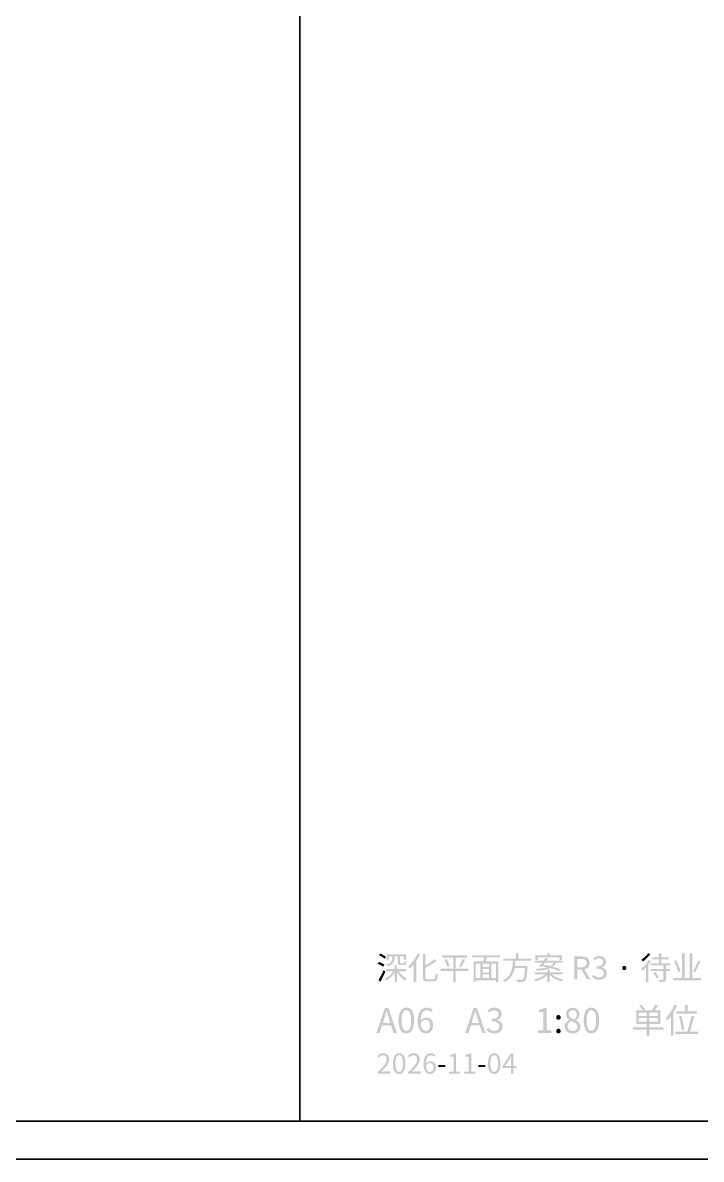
# Model space of a CAD drawing. Header units: millimetres. Extents: x -4600 to 229000, y -4300 to 19460.
# Drawn here: x 214504 to 221597, y -4300 to 7580 of the extents above; entities that cross this region are included whole.
import ezdxf

# ---------------------------------------------------------------- set-up
doc = ezdxf.new("R2010")
doc.units = ezdxf.units.MM
doc.header["$LTSCALE"] = 100
doc.layers.add('A-NOTE', color=7, linetype='Continuous', lineweight=18)
doc.layers.add('A-SHEET', color=7, linetype='Continuous', lineweight=35)

# ---------------------------------------------------------------- blocks, each defined once
blk = doc.blocks.new('A06_SHEET')
at = {"layer": 'A-NOTE'}
h = blk.add_hatch(color=256, dxfattribs=at)
edge = h.paths.add_edge_path()
edge.add_spline(control_points=[(18213, -2257), (18234, -2264), (18260, -2277), (18272, -2288)], knot_values=[0, 0, 0, 0, 1, 1, 1, 1], degree=3, periodic=0)
edge.add_line((18272, -2288), (18285, -2266))
edge.add_spline(control_points=[(18285, -2266), (18272, -2256), (18246, -2244), (18226, -2237)], knot_values=[0, 0, 0, 0, 1, 1, 1, 1], degree=3, periodic=0)
edge.add_line((18226, -2237), (18213, -2257))
h = blk.add_hatch(color=256, dxfattribs=at)
edge = h.paths.add_edge_path()
edge.add_spline(control_points=[(18228, -2167), (18249, -2176), (18273, -2193), (18285, -2205)], knot_values=[0, 0, 0, 0, 1, 1, 1, 1], degree=3, periodic=0)
edge.add_line((18285, -2205), (18301, -2185))
edge.add_spline(control_points=[(18301, -2185), (18288, -2173), (18263, -2158), (18242, -2149)], knot_values=[0, 0, 0, 0, 1, 1, 1, 1], degree=3, periodic=0)
edge.add_line((18242, -2149), (18228, -2167))
h = blk.add_hatch(color=256, dxfattribs=at)
edge = h.paths.add_edge_path()
edge.add_line((18308, -2159), (18308, -2220))
edge.add_line((18308, -2220), (18330, -2220))
edge.add_line((18330, -2220), (18330, -2180))
edge.add_line((18330, -2180), (18369, -2180))
edge.add_spline(control_points=[(18369, -2180), (18367, -2229), (18356, -2252), (18303, -2264)], knot_values=[0, 0, 0, 0, 1, 1, 1, 1], degree=3, periodic=0)
edge.add_spline(control_points=[(18303, -2264), (18307, -2269), (18313, -2278), (18315, -2283)], knot_values=[0, 0, 0, 0, 1, 1, 1, 1], degree=3, periodic=0)
edge.add_spline(control_points=[(18315, -2283), (18376, -2267), (18389, -2237), (18393, -2180)], knot_values=[0, 0, 0, 0, 1, 1, 1, 1], degree=3, periodic=0)
edge.add_line((18393, -2180), (18424, -2180))
edge.add_line((18424, -2180), (18424, -2243))
edge.add_spline(control_points=[(18424, -2243), (18424, -2265), (18430, -2271), (18453, -2271), (18458, -2271), (18482, -2271), (18487, -2271), (18505, -2271), (18511, -2263), (18513, -2233)], knot_values=[0, 0, 0, 0, 1, 1, 1, 2, 2, 2, 3, 3, 3, 3], degree=3, periodic=0)
edge.add_spline(control_points=[(18513, -2233), (18507, -2232), (18498, -2229), (18493, -2225)], knot_values=[0, 0, 0, 0, 1, 1, 1, 1], degree=3, periodic=0)
edge.add_spline(control_points=[(18493, -2225), (18492, -2247), (18491, -2251), (18484, -2251), (18479, -2251), (18460, -2251), (18456, -2251), (18448, -2251), (18447, -2249), (18447, -2242)], knot_values=[0, 0, 0, 0, 1, 1, 1, 2, 2, 2, 3, 3, 3, 3], degree=3, periodic=0)
edge.add_line((18447, -2242), (18447, -2180))
edge.add_line((18447, -2180), (18486, -2180))
edge.add_line((18486, -2180), (18486, -2214))
edge.add_line((18486, -2214), (18509, -2214))
edge.add_line((18509, -2214), (18509, -2159))
edge.add_line((18509, -2159), (18308, -2159))
h = blk.add_hatch(color=256, dxfattribs=at)
edge = h.paths.add_edge_path()
edge.add_spline(control_points=[(18630, -2150), (18608, -2202), (18572, -2252), (18534, -2283)], knot_values=[0, 0, 0, 0, 1, 1, 1, 1], degree=3, periodic=0)
edge.add_spline(control_points=[(18534, -2283), (18539, -2289), (18546, -2302), (18549, -2308)], knot_values=[0, 0, 0, 0, 1, 1, 1, 1], degree=3, periodic=0)
edge.add_spline(control_points=[(18549, -2308), (18564, -2295), (18578, -2279), (18592, -2261)], knot_values=[0, 0, 0, 0, 1, 1, 1, 1], degree=3, periodic=0)
edge.add_line((18592, -2261), (18592, -2446))
edge.add_line((18592, -2446), (18617, -2446))
edge.add_line((18617, -2446), (18617, -2227))
edge.add_spline(control_points=[(18617, -2227), (18631, -2205), (18644, -2182), (18654, -2158)], knot_values=[0, 0, 0, 0, 1, 1, 1, 1], degree=3, periodic=0)
edge.add_line((18654, -2158), (18630, -2150))
h = blk.add_hatch(color=256, dxfattribs=at)
edge = h.paths.add_edge_path()
edge.add_spline(control_points=[(18810, -2207), (18786, -2229), (18748, -2255), (18711, -2275)], knot_values=[0, 0, 0, 0, 1, 1, 1, 1], degree=3, periodic=0)
edge.add_line((18711, -2275), (18711, -2153))
edge.add_line((18711, -2153), (18687, -2153))
edge.add_line((18687, -2153), (18687, -2395))
edge.add_spline(control_points=[(18687, -2395), (18687, -2432), (18697, -2441), (18731, -2441), (18739, -2441), (18791, -2441), (18799, -2441), (18833, -2441), (18840, -2423), (18844, -2369)], knot_values=[0, 0, 0, 0, 1, 1, 1, 2, 2, 2, 3, 3, 3, 3], degree=3, periodic=0)
edge.add_spline(control_points=[(18844, -2369), (18837, -2368), (18827, -2363), (18821, -2358)], knot_values=[0, 0, 0, 0, 1, 1, 1, 1], degree=3, periodic=0)
edge.add_spline(control_points=[(18821, -2358), (18818, -2406), (18816, -2418), (18798, -2418), (18787, -2418), (18742, -2418), (18733, -2418), (18715, -2418), (18711, -2414), (18711, -2396)], knot_values=[0, 0, 0, 0, 1, 1, 1, 2, 2, 2, 3, 3, 3, 3], degree=3, periodic=0)
edge.add_line((18711, -2396), (18711, -2300))
edge.add_spline(control_points=[(18711, -2300), (18752, -2279), (18796, -2254), (18827, -2228)], knot_values=[0, 0, 0, 0, 1, 1, 1, 1], degree=3, periodic=0)
edge.add_line((18827, -2228), (18810, -2207))
h = blk.add_hatch(color=256, dxfattribs=at)
h.paths.add_polyline_path([(18872, -2306), (18872, -2331), (19005, -2331), (19005, -2446), (19031, -2446), (19031, -2331), (19166, -2331), (19166, -2306), (19031, -2306), (19031, -2191), (19147, -2191), (19147, -2167), (18889, -2167), (18889, -2191), (19005, -2191), (19005, -2306), (18872, -2306)])
edge = h.paths.add_edge_path(flags=0)
edge.add_spline(control_points=[(19102, -2206), (19094, -2229), (19079, -2263), (19066, -2283)], knot_values=[0, 0, 0, 0, 1, 1, 1, 1], degree=3, periodic=0)
edge.add_line((19066, -2283), (19088, -2290))
edge.add_spline(control_points=[(19088, -2290), (19100, -2271), (19116, -2239), (19128, -2213)], knot_values=[0, 0, 0, 0, 1, 1, 1, 1], degree=3, periodic=0)
edge.add_line((19128, -2213), (19102, -2206))
edge = h.paths.add_edge_path(flags=0)
edge.add_spline(control_points=[(18912, -2214), (18925, -2238), (18937, -2270), (18942, -2289)], knot_values=[0, 0, 0, 0, 1, 1, 1, 1], degree=3, periodic=0)
edge.add_line((18942, -2289), (18965, -2281))
edge.add_spline(control_points=[(18965, -2281), (18961, -2262), (18947, -2231), (18934, -2207)], knot_values=[0, 0, 0, 0, 1, 1, 1, 1], degree=3, periodic=0)
edge.add_line((18934, -2207), (18912, -2214))
h = blk.add_hatch(color=256, dxfattribs=at)
edge = h.paths.add_edge_path()
edge.add_line((19201, -2167), (19201, -2190))
edge.add_line((19201, -2190), (19328, -2190))
edge.add_spline(control_points=[(19328, -2190), (19325, -2204), (19322, -2219), (19318, -2231)], knot_values=[0, 0, 0, 0, 1, 1, 1, 1], degree=3, periodic=0)
edge.add_line((19318, -2231), (19216, -2231))
edge.add_line((19216, -2231), (19216, -2446))
edge.add_line((19216, -2446), (19240, -2446))
edge.add_line((19240, -2446), (19240, -2429))
edge.add_line((19240, -2429), (19451, -2429))
edge.add_line((19451, -2429), (19451, -2446))
edge.add_line((19451, -2446), (19476, -2446))
edge.add_line((19476, -2446), (19476, -2231))
edge.add_line((19476, -2231), (19344, -2231))
edge.add_line((19344, -2231), (19356, -2190))
edge.add_line((19356, -2190), (19492, -2190))
edge.add_line((19492, -2190), (19492, -2167))
edge.add_line((19492, -2167), (19201, -2167))
h.paths.add_polyline_path([(19451, -2406), (19402, -2406), (19402, -2254), (19451, -2254), (19451, -2406)], flags=0)
h.paths.add_polyline_path([(19240, -2406), (19240, -2254), (19287, -2254), (19287, -2406), (19240, -2406)], flags=0)
h.paths.add_polyline_path([(19310, -2368), (19379, -2368), (19379, -2406), (19310, -2406), (19310, -2368)], flags=0)
h.paths.add_polyline_path([(19310, -2311), (19379, -2311), (19379, -2348), (19310, -2348), (19310, -2311)], flags=0)
h.paths.add_polyline_path([(19310, -2291), (19310, -2254), (19379, -2254), (19379, -2291), (19310, -2291)], flags=0)
h = blk.add_hatch(color=256, dxfattribs=at)
edge = h.paths.add_edge_path()
edge.add_line((19660, -2144), (19660, -2202))
edge.add_line((19660, -2202), (19527, -2202))
edge.add_line((19527, -2202), (19527, -2225))
edge.add_line((19527, -2225), (19628, -2225))
edge.add_spline(control_points=[(19628, -2225), (19624, -2301), (19615, -2386), (19523, -2428)], knot_values=[0, 0, 0, 0, 1, 1, 1, 1], degree=3, periodic=0)
edge.add_spline(control_points=[(19523, -2428), (19530, -2432), (19538, -2441), (19541, -2448)], knot_values=[0, 0, 0, 0, 1, 1, 1, 1], degree=3, periodic=0)
edge.add_spline(control_points=[(19541, -2448), (19608, -2415), (19634, -2361), (19646, -2302)], knot_values=[0, 0, 0, 0, 1, 1, 1, 1], degree=3, periodic=0)
edge.add_line((19646, -2302), (19755, -2302))
edge.add_spline(control_points=[(19755, -2302), (19749, -2378), (19743, -2411), (19733, -2419), (19729, -2423), (19725, -2423), (19718, -2423), (19709, -2423), (19686, -2423), (19662, -2421)], knot_values=[0, 0, 0, 0, 1, 1, 1, 2, 2, 2, 3, 3, 3, 3], degree=3, periodic=0)
edge.add_spline(control_points=[(19662, -2421), (19667, -2428), (19670, -2438), (19671, -2445)], knot_values=[0, 0, 0, 0, 1, 1, 1, 1], degree=3, periodic=0)
edge.add_spline(control_points=[(19671, -2445), (19693, -2446), (19715, -2446), (19726, -2446), (19739, -2445), (19747, -2442), (19754, -2434), (19767, -2421), (19774, -2385), (19780, -2291)], knot_values=[0, 0, 0, 0, 1, 1, 1, 2, 2, 2, 3, 3, 3, 3], degree=3, periodic=0)
edge.add_spline(control_points=[(19780, -2291), (19781, -2287), (19781, -2279), (19781, -2279)], knot_values=[0, 0, 0, 0, 1, 1, 1, 1], degree=3, periodic=0)
edge.add_line((19781, -2279), (19650, -2279))
edge.add_spline(control_points=[(19650, -2279), (19652, -2261), (19654, -2243), (19655, -2225)], knot_values=[0, 0, 0, 0, 1, 1, 1, 1], degree=3, periodic=0)
edge.add_line((19655, -2225), (19820, -2225))
edge.add_line((19820, -2225), (19820, -2202))
edge.add_line((19820, -2202), (19685, -2202))
edge.add_line((19685, -2202), (19685, -2144))
edge.add_line((19685, -2144), (19660, -2144))
h = blk.add_hatch(color=256, dxfattribs=at)
edge = h.paths.add_edge_path()
edge.add_line((19971, -2194), (19948, -2225))
edge.add_line((19948, -2225), (19860, -2225))
edge.add_line((19860, -2225), (19860, -2245))
edge.add_line((19860, -2245), (19933, -2245))
edge.add_spline(control_points=[(19933, -2245), (19922, -2259), (19911, -2272), (19902, -2282)], knot_values=[0, 0, 0, 0, 1, 1, 1, 1], degree=3, periodic=0)
edge.add_line((19902, -2282), (19925, -2289))
edge.add_line((19925, -2289), (19932, -2281))
edge.add_spline(control_points=[(19932, -2281), (19949, -2285), (19967, -2289), (19985, -2294)], knot_values=[0, 0, 0, 0, 1, 1, 1, 1], degree=3, periodic=0)
edge.add_spline(control_points=[(19985, -2294), (19958, -2302), (19920, -2307), (19869, -2310)], knot_values=[0, 0, 0, 0, 1, 1, 1, 1], degree=3, periodic=0)
edge.add_spline(control_points=[(19869, -2310), (19871, -2316), (19875, -2324), (19876, -2330)], knot_values=[0, 0, 0, 0, 1, 1, 1, 1], degree=3, periodic=0)
edge.add_spline(control_points=[(19876, -2330), (19942, -2325), (19987, -2317), (20019, -2302)], knot_values=[0, 0, 0, 0, 1, 1, 1, 1], degree=3, periodic=0)
edge.add_spline(control_points=[(20019, -2302), (20056, -2312), (20090, -2323), (20113, -2332)], knot_values=[0, 0, 0, 0, 1, 1, 1, 1], degree=3, periodic=0)
edge.add_line((20113, -2332), (20128, -2314))
edge.add_spline(control_points=[(20128, -2314), (20106, -2306), (20076, -2297), (20044, -2288)], knot_values=[0, 0, 0, 0, 1, 1, 1, 1], degree=3, periodic=0)
edge.add_spline(control_points=[(20044, -2288), (20060, -2277), (20072, -2263), (20080, -2245)], knot_values=[0, 0, 0, 0, 1, 1, 1, 1], degree=3, periodic=0)
edge.add_line((20080, -2245), (20144, -2245))
edge.add_line((20144, -2245), (20144, -2225))
edge.add_line((20144, -2225), (19977, -2225))
edge.add_line((19977, -2225), (19994, -2201))
edge.add_line((19994, -2201), (19971, -2194))
edge = h.paths.add_edge_path(flags=0)
edge.add_line((19961, -2245), (20054, -2245))
edge.add_spline(control_points=[(20054, -2245), (20046, -2260), (20034, -2272), (20016, -2281)], knot_values=[0, 0, 0, 0, 1, 1, 1, 1], degree=3, periodic=0)
edge.add_spline(control_points=[(20016, -2281), (19992, -2275), (19967, -2270), (19945, -2266)], knot_values=[0, 0, 0, 0, 1, 1, 1, 1], degree=3, periodic=0)
edge.add_line((19945, -2266), (19961, -2245))
for points in [[(19863, -2170), (19863, -2217), (19887, -2217), (19887, -2190), (20116, -2190), (20116, -2217), (20140, -2217), (20140, -2170), (20013, -2170), (20013, -2145), (19988, -2145), (19988, -2170), (19863, -2170)], [(21336, -2752), (21336, -2777), (21553, -2777), (21553, -2752), (21455, -2752), (21455, -2686), (21428, -2686), (21428, -2752), (21336, -2752)], [(18849, -3335), (18923, -3335), (18923, -3315), (18849, -3315), (18849, -3335)], [(19267, -3335), (19340, -3335), (19340, -3315), (19267, -3315), (19267, -3335)]]:
    blk.add_hatch(color=256, dxfattribs=at).paths.add_polyline_path(points)
h = blk.add_hatch(color=256, dxfattribs=at)
edge = h.paths.add_edge_path()
edge.add_line((20403, -2420), (20437, -2420))
edge.add_line((20437, -2420), (20376, -2315))
edge.add_spline(control_points=[(20376, -2315), (20408, -2307), (20430, -2285), (20430, -2247), (20430, -2197), (20395, -2180), (20346, -2180)], knot_values=[0, 0, 0, 0, 1, 1, 1, 2, 2, 2, 2], degree=3, periodic=0)
edge.add_line((20346, -2180), (20271, -2180))
edge.add_line((20271, -2180), (20271, -2420))
edge.add_line((20271, -2420), (20301, -2420))
edge.add_line((20301, -2420), (20301, -2318))
edge.add_line((20301, -2318), (20344, -2318))
edge.add_line((20344, -2318), (20403, -2420))
edge = h.paths.add_edge_path(flags=0)
edge.add_line((20301, -2294), (20301, -2205))
edge.add_line((20301, -2205), (20341, -2205))
edge.add_spline(control_points=[(20341, -2205), (20379, -2205), (20400, -2216), (20400, -2247), (20400, -2279), (20379, -2294), (20341, -2294)], knot_values=[0, 0, 0, 0, 1, 1, 1, 2, 2, 2, 2], degree=3, periodic=0)
edge.add_line((20341, -2294), (20301, -2294))
h = blk.add_hatch(color=256, dxfattribs=at)
edge = h.paths.add_edge_path()
edge.add_spline(control_points=[(20532, -2424), (20575, -2424), (20609, -2399), (20609, -2356), (20609, -2323), (20587, -2302), (20558, -2295)], knot_values=[0, 0, 0, 0, 1, 1, 1, 2, 2, 2, 2], degree=3, periodic=0)
edge.add_line((20558, -2295), (20558, -2293))
edge.add_spline(control_points=[(20558, -2293), (20584, -2284), (20601, -2265), (20601, -2236), (20601, -2198), (20572, -2176), (20531, -2176), (20503, -2176), (20482, -2188), (20464, -2204)], knot_values=[0, 0, 0, 0, 1, 1, 1, 2, 2, 2, 3, 3, 3, 3], degree=3, periodic=0)
edge.add_line((20464, -2204), (20480, -2223))
edge.add_spline(control_points=[(20480, -2223), (20494, -2209), (20511, -2200), (20530, -2200), (20555, -2200), (20571, -2215), (20571, -2238), (20571, -2264), (20554, -2284), (20504, -2284)], knot_values=[0, 0, 0, 0, 1, 1, 1, 2, 2, 2, 3, 3, 3, 3], degree=3, periodic=0)
edge.add_line((20504, -2284), (20504, -2307))
edge.add_spline(control_points=[(20504, -2307), (20560, -2307), (20579, -2326), (20579, -2355), (20579, -2382), (20559, -2399), (20530, -2399), (20503, -2399), (20485, -2386), (20471, -2372)], knot_values=[0, 0, 0, 0, 1, 1, 1, 2, 2, 2, 3, 3, 3, 3], degree=3, periodic=0)
edge.add_line((20471, -2372), (20455, -2391))
edge.add_spline(control_points=[(20455, -2391), (20471, -2409), (20495, -2424), (20532, -2424)], knot_values=[0, 0, 0, 0, 1, 1, 1, 1], degree=3, periodic=0)
h = blk.add_hatch(color=256, dxfattribs=at)
edge = h.paths.add_edge_path()
edge.add_spline(control_points=[(21047, -2218), (21028, -2252), (20997, -2285), (20967, -2307)], knot_values=[0, 0, 0, 0, 1, 1, 1, 1], degree=3, periodic=0)
edge.add_spline(control_points=[(20967, -2307), (20972, -2313), (20978, -2326), (20980, -2331)], knot_values=[0, 0, 0, 0, 1, 1, 1, 1], degree=3, periodic=0)
edge.add_spline(control_points=[(20980, -2331), (20993, -2321), (21006, -2308), (21018, -2295)], knot_values=[0, 0, 0, 0, 1, 1, 1, 1], degree=3, periodic=0)
edge.add_line((21018, -2295), (21018, -2446))
edge.add_line((21018, -2446), (21042, -2446))
edge.add_line((21042, -2446), (21042, -2267))
edge.add_spline(control_points=[(21042, -2267), (21052, -2254), (21061, -2240), (21069, -2226)], knot_values=[0, 0, 0, 0, 1, 1, 1, 1], degree=3, periodic=0)
edge.add_line((21069, -2226), (21047, -2218))
h = blk.add_hatch(color=256, dxfattribs=at)
edge = h.paths.add_edge_path()
edge.add_spline(control_points=[(21041, -2146), (21027, -2169), (20998, -2196), (20972, -2213)], knot_values=[0, 0, 0, 0, 1, 1, 1, 1], degree=3, periodic=0)
edge.add_spline(control_points=[(20972, -2213), (20976, -2218), (20982, -2228), (20985, -2233)], knot_values=[0, 0, 0, 0, 1, 1, 1, 1], degree=3, periodic=0)
edge.add_spline(control_points=[(20985, -2233), (21014, -2214), (21045, -2183), (21064, -2155)], knot_values=[0, 0, 0, 0, 1, 1, 1, 1], degree=3, periodic=0)
edge.add_line((21064, -2155), (21041, -2146))
h = blk.add_hatch(color=256, dxfattribs=at)
edge = h.paths.add_edge_path()
edge.add_line((21156, -2147), (21156, -2188))
edge.add_line((21156, -2188), (21084, -2188))
edge.add_line((21084, -2188), (21084, -2210))
edge.add_line((21084, -2210), (21156, -2210))
edge.add_line((21156, -2210), (21156, -2251))
edge.add_line((21156, -2251), (21065, -2251))
edge.add_line((21065, -2251), (21065, -2274))
edge.add_line((21065, -2274), (21202, -2274))
edge.add_line((21202, -2274), (21202, -2311))
edge.add_line((21202, -2311), (21069, -2311))
edge.add_line((21069, -2311), (21069, -2333))
edge.add_line((21069, -2333), (21202, -2333))
edge.add_line((21202, -2333), (21202, -2416))
edge.add_spline(control_points=[(21202, -2416), (21202, -2421), (21201, -2422), (21196, -2422)], knot_values=[0, 0, 0, 0, 1, 1, 1, 1], degree=3, periodic=0)
edge.add_spline(control_points=[(21196, -2422), (21190, -2423), (21172, -2423), (21152, -2422)], knot_values=[0, 0, 0, 0, 1, 1, 1, 1], degree=3, periodic=0)
edge.add_spline(control_points=[(21152, -2422), (21156, -2429), (21160, -2439), (21161, -2446)], knot_values=[0, 0, 0, 0, 1, 1, 1, 1], degree=3, periodic=0)
edge.add_spline(control_points=[(21161, -2446), (21186, -2446), (21203, -2446), (21213, -2442), (21223, -2438), (21227, -2431), (21227, -2416)], knot_values=[0, 0, 0, 0, 1, 1, 1, 2, 2, 2, 2], degree=3, periodic=0)
edge.add_line((21227, -2416), (21227, -2333))
edge.add_line((21227, -2333), (21271, -2333))
edge.add_line((21271, -2333), (21271, -2311))
edge.add_line((21271, -2311), (21227, -2311))
edge.add_line((21227, -2311), (21227, -2274))
edge.add_line((21227, -2274), (21273, -2274))
edge.add_line((21273, -2274), (21273, -2251))
edge.add_line((21273, -2251), (21181, -2251))
edge.add_line((21181, -2251), (21181, -2210))
edge.add_line((21181, -2210), (21256, -2210))
edge.add_line((21256, -2210), (21256, -2188))
edge.add_line((21256, -2188), (21181, -2188))
edge.add_line((21181, -2188), (21181, -2147))
edge.add_line((21181, -2147), (21156, -2147))
edge = h.paths.add_edge_path(flags=0)
edge.add_spline(control_points=[(21094, -2353), (21109, -2371), (21126, -2395), (21133, -2411)], knot_values=[0, 0, 0, 0, 1, 1, 1, 1], degree=3, periodic=0)
edge.add_line((21133, -2411), (21154, -2399))
edge.add_spline(control_points=[(21154, -2399), (21146, -2383), (21129, -2360), (21114, -2343)], knot_values=[0, 0, 0, 0, 1, 1, 1, 1], degree=3, periodic=0)
edge.add_line((21114, -2343), (21094, -2353))
h = blk.add_hatch(color=256, dxfattribs=at)
h.paths.add_polyline_path([(21477, -2149), (21477, -2405), (21422, -2405), (21422, -2149), (21397, -2149), (21397, -2405), (21305, -2405), (21305, -2429), (21594, -2429), (21594, -2405), (21502, -2405), (21502, -2149), (21477, -2149)])
edge = h.paths.add_edge_path(flags=0)
edge.add_spline(control_points=[(21565, -2221), (21552, -2257), (21529, -2305), (21511, -2335)], knot_values=[0, 0, 0, 0, 1, 1, 1, 1], degree=3, periodic=0)
edge.add_line((21511, -2335), (21531, -2345))
edge.add_spline(control_points=[(21531, -2345), (21549, -2315), (21571, -2270), (21587, -2232)], knot_values=[0, 0, 0, 0, 1, 1, 1, 1], degree=3, periodic=0)
edge.add_line((21587, -2232), (21565, -2221))
edge = h.paths.add_edge_path(flags=0)
edge.add_spline(control_points=[(21312, -2227), (21329, -2264), (21349, -2314), (21357, -2343)], knot_values=[0, 0, 0, 0, 1, 1, 1, 1], degree=3, periodic=0)
edge.add_line((21357, -2343), (21382, -2334))
edge.add_spline(control_points=[(21382, -2334), (21372, -2305), (21352, -2257), (21335, -2220)], knot_values=[0, 0, 0, 0, 1, 1, 1, 1], degree=3, periodic=0)
edge.add_line((21335, -2220), (21312, -2227))
h = blk.add_hatch(color=256, dxfattribs=at)
edge = h.paths.add_edge_path()
edge.add_line((18222, -2428), (18243, -2443))
edge.add_spline(control_points=[(18243, -2443), (18260, -2412), (18280, -2372), (18295, -2338)], knot_values=[0, 0, 0, 0, 1, 1, 1, 1], degree=3, periodic=0)
edge.add_line((18295, -2338), (18276, -2323))
edge.add_spline(control_points=[(18276, -2323), (18260, -2360), (18237, -2403), (18222, -2428)], knot_values=[0, 0, 0, 0, 1, 1, 1, 1], degree=3, periodic=0)
h = blk.add_hatch(color=256, dxfattribs=at)
edge = h.paths.add_edge_path()
edge.add_line((18392, -2274), (18392, -2311))
edge.add_line((18392, -2311), (18303, -2311))
edge.add_line((18303, -2311), (18303, -2334))
edge.add_line((18303, -2334), (18377, -2334))
edge.add_spline(control_points=[(18377, -2334), (18356, -2368), (18321, -2398), (18287, -2413)], knot_values=[0, 0, 0, 0, 1, 1, 1, 1], degree=3, periodic=0)
edge.add_spline(control_points=[(18287, -2413), (18292, -2418), (18299, -2427), (18303, -2432)], knot_values=[0, 0, 0, 0, 1, 1, 1, 1], degree=3, periodic=0)
edge.add_spline(control_points=[(18303, -2432), (18336, -2415), (18369, -2384), (18392, -2348)], knot_values=[0, 0, 0, 0, 1, 1, 1, 1], degree=3, periodic=0)
edge.add_line((18392, -2348), (18392, -2446))
edge.add_line((18392, -2446), (18416, -2446))
edge.add_line((18416, -2446), (18416, -2344))
edge.add_spline(control_points=[(18416, -2344), (18437, -2379), (18468, -2412), (18499, -2430)], knot_values=[0, 0, 0, 0, 1, 1, 1, 1], degree=3, periodic=0)
edge.add_spline(control_points=[(18499, -2430), (18503, -2424), (18510, -2414), (18516, -2410)], knot_values=[0, 0, 0, 0, 1, 1, 1, 1], degree=3, periodic=0)
edge.add_spline(control_points=[(18516, -2410), (18485, -2395), (18453, -2365), (18433, -2334)], knot_values=[0, 0, 0, 0, 1, 1, 1, 1], degree=3, periodic=0)
edge.add_line((18433, -2334), (18511, -2334))
edge.add_line((18511, -2334), (18511, -2311))
edge.add_line((18511, -2311), (18416, -2311))
edge.add_line((18416, -2311), (18416, -2274))
edge.add_line((18416, -2274), (18392, -2274))
h = blk.add_hatch(color=256, dxfattribs=at)
edge = h.paths.add_edge_path()
edge.add_line((19854, -2345), (19854, -2366))
edge.add_line((19854, -2366), (19968, -2366))
edge.add_spline(control_points=[(19968, -2366), (19939, -2391), (19892, -2412), (19848, -2422)], knot_values=[0, 0, 0, 0, 1, 1, 1, 1], degree=3, periodic=0)
edge.add_spline(control_points=[(19848, -2422), (19853, -2427), (19860, -2436), (19864, -2442)], knot_values=[0, 0, 0, 0, 1, 1, 1, 1], degree=3, periodic=0)
edge.add_spline(control_points=[(19864, -2442), (19908, -2430), (19957, -2404), (19988, -2374)], knot_values=[0, 0, 0, 0, 1, 1, 1, 1], degree=3, periodic=0)
edge.add_line((19988, -2374), (19988, -2446))
edge.add_line((19988, -2446), (20012, -2446))
edge.add_line((20012, -2446), (20012, -2372))
edge.add_spline(control_points=[(20012, -2372), (20044, -2404), (20094, -2430), (20140, -2442)], knot_values=[0, 0, 0, 0, 1, 1, 1, 1], degree=3, periodic=0)
edge.add_spline(control_points=[(20140, -2442), (20143, -2436), (20150, -2427), (20155, -2422)], knot_values=[0, 0, 0, 0, 1, 1, 1, 1], degree=3, periodic=0)
edge.add_spline(control_points=[(20155, -2422), (20111, -2412), (20063, -2391), (20033, -2366)], knot_values=[0, 0, 0, 0, 1, 1, 1, 1], degree=3, periodic=0)
edge.add_line((20033, -2366), (20148, -2366))
edge.add_line((20148, -2366), (20148, -2345))
edge.add_line((20148, -2345), (20012, -2345))
edge.add_line((20012, -2345), (20012, -2318))
edge.add_line((20012, -2318), (19988, -2318))
edge.add_line((19988, -2318), (19988, -2345))
edge.add_line((19988, -2345), (19854, -2345))
h = blk.add_hatch(color=256, dxfattribs=at)
edge = h.paths.add_edge_path()
edge.add_spline(control_points=[(20791, -2324), (20803, -2324), (20813, -2314), (20813, -2301), (20813, -2287), (20803, -2278), (20791, -2278), (20779, -2278), (20770, -2287), (20770, -2301), (20770, -2314), (20779, -2324), (20791, -2324)], knot_values=[0, 0, 0, 0, 1, 1, 1, 2, 2, 2, 3, 3, 3, 4, 4, 4, 4], degree=3, periodic=0)
h = blk.add_hatch(color=256, dxfattribs=at)
h.paths.add_polyline_path([(18201, -2980), (18234, -2980), (18260, -2901), (18355, -2901), (18379, -2980), (18414, -2980), (18326, -2720), (18289, -2720), (18201, -2980)])
edge = h.paths.add_edge_path(flags=0)
edge.add_line((18268, -2875), (18281, -2835))
edge.add_spline(control_points=[(18281, -2835), (18290, -2805), (18298, -2777), (18306, -2747)], knot_values=[0, 0, 0, 0, 1, 1, 1, 1], degree=3, periodic=0)
edge.add_line((18306, -2747), (18308, -2747))
edge.add_spline(control_points=[(18308, -2747), (18316, -2777), (18325, -2805), (18334, -2835)], knot_values=[0, 0, 0, 0, 1, 1, 1, 1], degree=3, periodic=0)
edge.add_line((18334, -2835), (18346, -2875))
edge.add_line((18346, -2875), (18268, -2875))
h = blk.add_hatch(color=256, dxfattribs=at)
edge = h.paths.add_edge_path()
edge.add_spline(control_points=[(18514, -2985), (18564, -2985), (18595, -2940), (18595, -2849), (18595, -2759), (18564, -2715), (18514, -2715), (18465, -2715), (18433, -2759), (18433, -2849), (18433, -2940), (18465, -2985), (18514, -2985)], knot_values=[0, 0, 0, 0, 1, 1, 1, 2, 2, 2, 3, 3, 3, 4, 4, 4, 4], degree=3, periodic=0)
edge = h.paths.add_edge_path(flags=0)
edge.add_spline(control_points=[(18514, -2958), (18485, -2958), (18465, -2925), (18465, -2849), (18465, -2773), (18485, -2741), (18514, -2741), (18544, -2741), (18564, -2773), (18564, -2849), (18564, -2925), (18544, -2958), (18514, -2958)], knot_values=[0, 0, 0, 0, 1, 1, 1, 2, 2, 2, 3, 3, 3, 4, 4, 4, 4], degree=3, periodic=0)
h = blk.add_hatch(color=256, dxfattribs=at)
edge = h.paths.add_edge_path()
edge.add_spline(control_points=[(18719, -2985), (18760, -2985), (18794, -2951), (18794, -2900), (18794, -2846), (18766, -2819), (18722, -2819), (18702, -2819), (18679, -2830), (18663, -2850)], knot_values=[0, 0, 0, 0, 1, 1, 1, 2, 2, 2, 3, 3, 3, 3], degree=3, periodic=0)
edge.add_spline(control_points=[(18663, -2850), (18664, -2769), (18694, -2742), (18730, -2742), (18746, -2742), (18761, -2750), (18771, -2762)], knot_values=[0, 0, 0, 0, 1, 1, 1, 2, 2, 2, 2], degree=3, periodic=0)
edge.add_line((18771, -2762), (18790, -2742))
edge.add_spline(control_points=[(18790, -2742), (18775, -2726), (18755, -2715), (18729, -2715), (18678, -2715), (18632, -2754), (18632, -2856), (18632, -2942), (18670, -2985), (18719, -2985)], knot_values=[0, 0, 0, 0, 1, 1, 1, 2, 2, 2, 3, 3, 3, 3], degree=3, periodic=0)
edge = h.paths.add_edge_path(flags=0)
edge.add_spline(control_points=[(18664, -2876), (18681, -2852), (18700, -2843), (18716, -2843), (18748, -2843), (18763, -2865), (18763, -2900), (18763, -2936), (18744, -2959), (18719, -2959), (18687, -2959), (18667, -2930), (18664, -2876)], knot_values=[0, 0, 0, 0, 1, 1, 1, 2, 2, 2, 3, 3, 3, 4, 4, 4, 4], degree=3, periodic=0)
h = blk.add_hatch(color=256, dxfattribs=at)
h.paths.add_polyline_path([(19129, -2980), (19162, -2980), (19187, -2901), (19282, -2901), (19307, -2980), (19341, -2980), (19253, -2720), (19217, -2720), (19129, -2980)])
edge = h.paths.add_edge_path(flags=0)
edge.add_line((19195, -2875), (19208, -2835))
edge.add_spline(control_points=[(19208, -2835), (19217, -2805), (19225, -2777), (19234, -2747)], knot_values=[0, 0, 0, 0, 1, 1, 1, 1], degree=3, periodic=0)
edge.add_line((19234, -2747), (19235, -2747))
edge.add_spline(control_points=[(19235, -2747), (19244, -2777), (19252, -2805), (19261, -2835)], knot_values=[0, 0, 0, 0, 1, 1, 1, 1], degree=3, periodic=0)
edge.add_line((19261, -2835), (19274, -2875))
edge.add_line((19274, -2875), (19195, -2875))
h = blk.add_hatch(color=256, dxfattribs=at)
edge = h.paths.add_edge_path()
edge.add_spline(control_points=[(19436, -2985), (19483, -2985), (19520, -2957), (19520, -2910), (19520, -2875), (19495, -2852), (19465, -2845)], knot_values=[0, 0, 0, 0, 1, 1, 1, 2, 2, 2, 2], degree=3, periodic=0)
edge.add_line((19465, -2845), (19465, -2843))
edge.add_spline(control_points=[(19465, -2843), (19493, -2833), (19511, -2812), (19511, -2780), (19511, -2739), (19479, -2715), (19435, -2715), (19405, -2715), (19382, -2729), (19363, -2746)], knot_values=[0, 0, 0, 0, 1, 1, 1, 2, 2, 2, 3, 3, 3, 3], degree=3, periodic=0)
edge.add_line((19363, -2746), (19380, -2767))
edge.add_spline(control_points=[(19380, -2767), (19395, -2752), (19413, -2742), (19434, -2742), (19461, -2742), (19478, -2758), (19478, -2783), (19478, -2811), (19460, -2832), (19406, -2832)], knot_values=[0, 0, 0, 0, 1, 1, 1, 2, 2, 2, 3, 3, 3, 3], degree=3, periodic=0)
edge.add_line((19406, -2832), (19406, -2857))
edge.add_spline(control_points=[(19406, -2857), (19466, -2857), (19487, -2878), (19487, -2909), (19487, -2939), (19465, -2958), (19434, -2958), (19405, -2958), (19385, -2943), (19370, -2928)], knot_values=[0, 0, 0, 0, 1, 1, 1, 2, 2, 2, 3, 3, 3, 3], degree=3, periodic=0)
edge.add_line((19370, -2928), (19353, -2949))
edge.add_spline(control_points=[(19353, -2949), (19370, -2968), (19396, -2985), (19436, -2985)], knot_values=[0, 0, 0, 0, 1, 1, 1, 1], degree=3, periodic=0)
h = blk.add_hatch(color=256, dxfattribs=at)
edge = h.paths.add_edge_path()
edge.add_line((19889, -2980), (20031, -2980))
edge.add_line((20031, -2980), (20031, -2953))
edge.add_line((20031, -2953), (19979, -2953))
edge.add_line((19979, -2953), (19979, -2720))
edge.add_line((19979, -2720), (19954, -2720))
edge.add_spline(control_points=[(19954, -2720), (19940, -2728), (19924, -2734), (19900, -2738)], knot_values=[0, 0, 0, 0, 1, 1, 1, 1], degree=3, periodic=0)
edge.add_line((19900, -2738), (19900, -2759))
edge.add_line((19900, -2759), (19947, -2759))
edge.add_line((19947, -2759), (19947, -2953))
edge.add_line((19947, -2953), (19889, -2953))
edge.add_line((19889, -2953), (19889, -2980))
h = blk.add_hatch(color=256, dxfattribs=at)
edge = h.paths.add_edge_path()
edge.add_spline(control_points=[(20252, -2985), (20301, -2985), (20334, -2955), (20334, -2918), (20334, -2882), (20313, -2862), (20290, -2849)], knot_values=[0, 0, 0, 0, 1, 1, 1, 2, 2, 2, 2], degree=3, periodic=0)
edge.add_line((20290, -2849), (20290, -2847))
edge.add_spline(control_points=[(20290, -2847), (20305, -2835), (20324, -2812), (20324, -2785), (20324, -2744), (20297, -2716), (20253, -2716), (20213, -2716), (20182, -2743), (20182, -2782), (20182, -2809), (20198, -2829), (20217, -2842)], knot_values=[0, 0, 0, 0, 1, 1, 1, 2, 2, 2, 3, 3, 3, 4, 4, 4, 4], degree=3, periodic=0)
edge.add_line((20217, -2842), (20217, -2843))
edge.add_spline(control_points=[(20217, -2843), (20193, -2856), (20169, -2881), (20169, -2915), (20169, -2956), (20204, -2985), (20252, -2985)], knot_values=[0, 0, 0, 0, 1, 1, 1, 2, 2, 2, 2], degree=3, periodic=0)
edge = h.paths.add_edge_path(flags=0)
edge.add_spline(control_points=[(20253, -2960), (20221, -2960), (20198, -2940), (20198, -2913), (20198, -2888), (20213, -2867), (20234, -2854)], knot_values=[0, 0, 0, 0, 1, 1, 1, 2, 2, 2, 2], degree=3, periodic=0)
edge.add_spline(control_points=[(20234, -2854), (20271, -2869), (20303, -2881), (20303, -2917), (20303, -2942), (20283, -2960), (20253, -2960)], knot_values=[0, 0, 0, 0, 1, 1, 1, 2, 2, 2, 2], degree=3, periodic=0)
edge = h.paths.add_edge_path(flags=0)
edge.add_spline(control_points=[(20270, -2839), (20239, -2827), (20211, -2813), (20211, -2782), (20211, -2757), (20229, -2740), (20253, -2740), (20280, -2740), (20297, -2760), (20297, -2786), (20297, -2805), (20287, -2823), (20270, -2839)], knot_values=[0, 0, 0, 0, 1, 1, 1, 2, 2, 2, 3, 3, 3, 4, 4, 4, 4], degree=3, periodic=0)
h = blk.add_hatch(color=256, dxfattribs=at)
edge = h.paths.add_edge_path()
edge.add_spline(control_points=[(20448, -2985), (20498, -2985), (20529, -2940), (20529, -2849), (20529, -2759), (20498, -2715), (20448, -2715), (20399, -2715), (20368, -2759), (20368, -2849), (20368, -2940), (20399, -2985), (20448, -2985)], knot_values=[0, 0, 0, 0, 1, 1, 1, 2, 2, 2, 3, 3, 3, 4, 4, 4, 4], degree=3, periodic=0)
edge = h.paths.add_edge_path(flags=0)
edge.add_spline(control_points=[(20448, -2958), (20419, -2958), (20399, -2925), (20399, -2849), (20399, -2773), (20419, -2741), (20448, -2741), (20478, -2741), (20498, -2773), (20498, -2849), (20498, -2925), (20478, -2958), (20448, -2958)], knot_values=[0, 0, 0, 0, 1, 1, 1, 2, 2, 2, 3, 3, 3, 4, 4, 4, 4], degree=3, periodic=0)
h = blk.add_hatch(color=256, dxfattribs=at)
edge = h.paths.add_edge_path()
edge.add_spline(control_points=[(21116, -2683), (21108, -2702), (21093, -2726), (21081, -2743)], knot_values=[0, 0, 0, 0, 1, 1, 1, 1], degree=3, periodic=0)
edge.add_line((21081, -2743), (20994, -2743))
edge.add_line((20994, -2743), (21009, -2736))
edge.add_spline(control_points=[(21009, -2736), (21002, -2721), (20985, -2699), (20971, -2683)], knot_values=[0, 0, 0, 0, 1, 1, 1, 1], degree=3, periodic=0)
edge.add_line((20971, -2683), (20948, -2694))
edge.add_spline(control_points=[(20948, -2694), (20961, -2709), (20975, -2729), (20983, -2743)], knot_values=[0, 0, 0, 0, 1, 1, 1, 1], degree=3, periodic=0)
edge.add_line((20983, -2743), (20917, -2743))
edge.add_line((20917, -2743), (20917, -2886))
edge.add_line((20917, -2886), (21027, -2886))
edge.add_line((21027, -2886), (21027, -2920))
edge.add_line((21027, -2920), (20884, -2920))
edge.add_line((20884, -2920), (20884, -2945))
edge.add_line((20884, -2945), (21027, -2945))
edge.add_line((21027, -2945), (21027, -3008))
edge.add_line((21027, -3008), (21055, -3008))
edge.add_line((21055, -3008), (21055, -2945))
edge.add_line((21055, -2945), (21201, -2945))
edge.add_line((21201, -2945), (21201, -2920))
edge.add_line((21201, -2920), (21055, -2920))
edge.add_line((21055, -2920), (21055, -2886))
edge.add_line((21055, -2886), (21170, -2886))
edge.add_line((21170, -2886), (21170, -2743))
edge.add_line((21170, -2743), (21110, -2743))
edge.add_spline(control_points=[(21110, -2743), (21122, -2729), (21134, -2710), (21145, -2693)], knot_values=[0, 0, 0, 0, 1, 1, 1, 1], degree=3, periodic=0)
edge.add_line((21145, -2693), (21116, -2683))
h.paths.add_polyline_path([(21055, -2825), (21143, -2825), (21143, -2863), (21055, -2863), (21055, -2825)], flags=0)
h.paths.add_polyline_path([(21055, -2766), (21143, -2766), (21143, -2804), (21055, -2804), (21055, -2766)], flags=0)
h.paths.add_polyline_path([(20943, -2825), (21027, -2825), (21027, -2863), (20943, -2863), (20943, -2825)], flags=0)
h.paths.add_polyline_path([(20943, -2766), (21027, -2766), (21027, -2804), (20943, -2804), (20943, -2766)], flags=0)
h = blk.add_hatch(color=256, dxfattribs=at)
edge = h.paths.add_edge_path()
edge.add_spline(control_points=[(21318, -2683), (21297, -2737), (21262, -2789), (21226, -2823)], knot_values=[0, 0, 0, 0, 1, 1, 1, 1], degree=3, periodic=0)
edge.add_spline(control_points=[(21226, -2823), (21231, -2829), (21239, -2843), (21241, -2849)], knot_values=[0, 0, 0, 0, 1, 1, 1, 1], degree=3, periodic=0)
edge.add_spline(control_points=[(21241, -2849), (21255, -2836), (21268, -2820), (21281, -2803)], knot_values=[0, 0, 0, 0, 1, 1, 1, 1], degree=3, periodic=0)
edge.add_line((21281, -2803), (21281, -3007))
edge.add_line((21281, -3007), (21306, -3007))
edge.add_line((21306, -3007), (21306, -2764))
edge.add_spline(control_points=[(21306, -2764), (21320, -2741), (21333, -2716), (21343, -2691)], knot_values=[0, 0, 0, 0, 1, 1, 1, 1], degree=3, periodic=0)
edge.add_line((21343, -2691), (21318, -2683))
h = blk.add_hatch(color=256, dxfattribs=at)
edge = h.paths.add_edge_path()
edge.add_spline(control_points=[(20104, -2842), (20116, -2842), (20127, -2832), (20127, -2817), (20127, -2802), (20116, -2792), (20104, -2792), (20091, -2792), (20080, -2802), (20080, -2817), (20080, -2832), (20091, -2842), (20104, -2842)], knot_values=[0, 0, 0, 0, 1, 1, 1, 2, 2, 2, 3, 3, 3, 4, 4, 4, 4], degree=3, periodic=0)
h = blk.add_hatch(color=256, dxfattribs=at)
edge = h.paths.add_edge_path()
edge.add_line((21327, -2967), (21327, -2992))
edge.add_line((21327, -2992), (21562, -2992))
edge.add_line((21562, -2992), (21562, -2967))
edge.add_line((21562, -2967), (21476, -2967))
edge.add_spline(control_points=[(21476, -2967), (21492, -2922), (21511, -2855), (21523, -2803)], knot_values=[0, 0, 0, 0, 1, 1, 1, 1], degree=3, periodic=0)
edge.add_line((21523, -2803), (21495, -2798))
edge.add_spline(control_points=[(21495, -2798), (21485, -2849), (21466, -2921), (21450, -2967)], knot_values=[0, 0, 0, 0, 1, 1, 1, 1], degree=3, periodic=0)
edge.add_line((21450, -2967), (21327, -2967))
edge = h.paths.add_edge_path(flags=0)
edge.add_spline(control_points=[(21365, -2805), (21378, -2852), (21389, -2914), (21392, -2950)], knot_values=[0, 0, 0, 0, 1, 1, 1, 1], degree=3, periodic=0)
edge.add_line((21392, -2950), (21418, -2944))
edge.add_spline(control_points=[(21418, -2944), (21415, -2909), (21402, -2848), (21389, -2801)], knot_values=[0, 0, 0, 0, 1, 1, 1, 1], degree=3, periodic=0)
edge.add_line((21389, -2801), (21365, -2805))
h = blk.add_hatch(color=256, dxfattribs=at)
edge = h.paths.add_edge_path()
edge.add_spline(control_points=[(20104, -2985), (20116, -2985), (20127, -2975), (20127, -2960), (20127, -2945), (20116, -2935), (20104, -2935), (20091, -2935), (20080, -2945), (20080, -2960), (20080, -2975), (20091, -2985), (20104, -2985)], knot_values=[0, 0, 0, 0, 1, 1, 1, 2, 2, 2, 3, 3, 3, 4, 4, 4, 4], degree=3, periodic=0)
h = blk.add_hatch(color=256, dxfattribs=at)
edge = h.paths.add_edge_path()
edge.add_line((18213, -3405), (18345, -3405))
edge.add_line((18345, -3405), (18345, -3382))
edge.add_line((18345, -3382), (18287, -3382))
edge.add_spline(control_points=[(18287, -3382), (18276, -3382), (18263, -3384), (18252, -3384)], knot_values=[0, 0, 0, 0, 1, 1, 1, 1], degree=3, periodic=0)
edge.add_spline(control_points=[(18252, -3384), (18301, -3338), (18335, -3295), (18335, -3253), (18335, -3216), (18311, -3191), (18273, -3191), (18247, -3191), (18228, -3203), (18211, -3222)], knot_values=[0, 0, 0, 0, 1, 1, 1, 2, 2, 2, 3, 3, 3, 3], degree=3, periodic=0)
edge.add_line((18211, -3222), (18227, -3237))
edge.add_spline(control_points=[(18227, -3237), (18238, -3223), (18253, -3212), (18270, -3212), (18296, -3212), (18309, -3230), (18309, -3254), (18309, -3290), (18278, -3332), (18213, -3390)], knot_values=[0, 0, 0, 0, 1, 1, 1, 2, 2, 2, 3, 3, 3, 3], degree=3, periodic=0)
edge.add_line((18213, -3390), (18213, -3405))
h = blk.add_hatch(color=256, dxfattribs=at)
edge = h.paths.add_edge_path()
edge.add_spline(control_points=[(18439, -3409), (18478, -3409), (18504, -3373), (18504, -3299), (18504, -3227), (18478, -3191), (18439, -3191), (18399, -3191), (18373, -3227), (18373, -3299), (18373, -3373), (18399, -3409), (18439, -3409)], knot_values=[0, 0, 0, 0, 1, 1, 1, 2, 2, 2, 3, 3, 3, 4, 4, 4, 4], degree=3, periodic=0)
edge = h.paths.add_edge_path(flags=0)
edge.add_spline(control_points=[(18439, -3388), (18415, -3388), (18399, -3361), (18399, -3299), (18399, -3238), (18415, -3212), (18439, -3212), (18462, -3212), (18479, -3238), (18479, -3299), (18479, -3361), (18462, -3388), (18439, -3388)], knot_values=[0, 0, 0, 0, 1, 1, 1, 2, 2, 2, 3, 3, 3, 4, 4, 4, 4], degree=3, periodic=0)
h = blk.add_hatch(color=256, dxfattribs=at)
edge = h.paths.add_edge_path()
edge.add_line((18531, -3405), (18663, -3405))
edge.add_line((18663, -3405), (18663, -3382))
edge.add_line((18663, -3382), (18605, -3382))
edge.add_spline(control_points=[(18605, -3382), (18594, -3382), (18581, -3384), (18570, -3384)], knot_values=[0, 0, 0, 0, 1, 1, 1, 1], degree=3, periodic=0)
edge.add_spline(control_points=[(18570, -3384), (18619, -3338), (18653, -3295), (18653, -3253), (18653, -3216), (18629, -3191), (18591, -3191), (18565, -3191), (18546, -3203), (18529, -3222)], knot_values=[0, 0, 0, 0, 1, 1, 1, 2, 2, 2, 3, 3, 3, 3], degree=3, periodic=0)
edge.add_line((18529, -3222), (18545, -3237))
edge.add_spline(control_points=[(18545, -3237), (18556, -3223), (18571, -3212), (18588, -3212), (18614, -3212), (18627, -3230), (18627, -3254), (18627, -3290), (18597, -3332), (18531, -3390)], knot_values=[0, 0, 0, 0, 1, 1, 1, 2, 2, 2, 3, 3, 3, 3], degree=3, periodic=0)
edge.add_line((18531, -3390), (18531, -3405))
h = blk.add_hatch(color=256, dxfattribs=at)
edge = h.paths.add_edge_path()
edge.add_spline(control_points=[(18763, -3409), (18796, -3409), (18824, -3381), (18824, -3341), (18824, -3296), (18801, -3275), (18765, -3275), (18749, -3275), (18731, -3284), (18718, -3300)], knot_values=[0, 0, 0, 0, 1, 1, 1, 2, 2, 2, 3, 3, 3, 3], degree=3, periodic=0)
edge.add_spline(control_points=[(18718, -3300), (18719, -3235), (18743, -3213), (18772, -3213), (18784, -3213), (18797, -3219), (18805, -3229)], knot_values=[0, 0, 0, 0, 1, 1, 1, 2, 2, 2, 2], degree=3, periodic=0)
edge.add_line((18805, -3229), (18820, -3213))
edge.add_spline(control_points=[(18820, -3213), (18808, -3200), (18792, -3191), (18771, -3191), (18730, -3191), (18693, -3223), (18693, -3305), (18693, -3374), (18723, -3409), (18763, -3409)], knot_values=[0, 0, 0, 0, 1, 1, 1, 2, 2, 2, 3, 3, 3, 3], degree=3, periodic=0)
edge = h.paths.add_edge_path(flags=0)
edge.add_spline(control_points=[(18718, -3321), (18732, -3301), (18748, -3294), (18761, -3294), (18786, -3294), (18799, -3312), (18799, -3341), (18799, -3369), (18783, -3388), (18763, -3388), (18737, -3388), (18721, -3364), (18718, -3321)], knot_values=[0, 0, 0, 0, 1, 1, 1, 2, 2, 2, 3, 3, 3, 4, 4, 4, 4], degree=3, periodic=0)
h = blk.add_hatch(color=256, dxfattribs=at)
edge = h.paths.add_edge_path()
edge.add_line((18961, -3405), (19076, -3405))
edge.add_line((19076, -3405), (19076, -3383))
edge.add_line((19076, -3383), (19034, -3383))
edge.add_line((19034, -3383), (19034, -3195))
edge.add_line((19034, -3195), (19014, -3195))
edge.add_spline(control_points=[(19014, -3195), (19002, -3202), (18989, -3206), (18970, -3210)], knot_values=[0, 0, 0, 0, 1, 1, 1, 1], degree=3, periodic=0)
edge.add_line((18970, -3210), (18970, -3227))
edge.add_line((18970, -3227), (19008, -3227))
edge.add_line((19008, -3227), (19008, -3383))
edge.add_line((19008, -3383), (18961, -3383))
edge.add_line((18961, -3383), (18961, -3405))
h = blk.add_hatch(color=256, dxfattribs=at)
edge = h.paths.add_edge_path()
edge.add_line((19120, -3405), (19235, -3405))
edge.add_line((19235, -3405), (19235, -3383))
edge.add_line((19235, -3383), (19193, -3383))
edge.add_line((19193, -3383), (19193, -3195))
edge.add_line((19193, -3195), (19173, -3195))
edge.add_spline(control_points=[(19173, -3195), (19161, -3202), (19148, -3206), (19129, -3210)], knot_values=[0, 0, 0, 0, 1, 1, 1, 1], degree=3, periodic=0)
edge.add_line((19129, -3210), (19129, -3227))
edge.add_line((19129, -3227), (19167, -3227))
edge.add_line((19167, -3227), (19167, -3383))
edge.add_line((19167, -3383), (19120, -3383))
edge.add_line((19120, -3383), (19120, -3405))
h = blk.add_hatch(color=256, dxfattribs=at)
edge = h.paths.add_edge_path()
edge.add_spline(control_points=[(19432, -3409), (19472, -3409), (19498, -3373), (19498, -3299), (19498, -3227), (19472, -3191), (19432, -3191), (19392, -3191), (19367, -3227), (19367, -3299), (19367, -3373), (19392, -3409), (19432, -3409)], knot_values=[0, 0, 0, 0, 1, 1, 1, 2, 2, 2, 3, 3, 3, 4, 4, 4, 4], degree=3, periodic=0)
edge = h.paths.add_edge_path(flags=0)
edge.add_spline(control_points=[(19432, -3388), (19409, -3388), (19392, -3361), (19392, -3299), (19392, -3238), (19409, -3212), (19432, -3212), (19456, -3212), (19473, -3238), (19473, -3299), (19473, -3361), (19456, -3388), (19432, -3388)], knot_values=[0, 0, 0, 0, 1, 1, 1, 2, 2, 2, 3, 3, 3, 4, 4, 4, 4], degree=3, periodic=0)
h = blk.add_hatch(color=256, dxfattribs=at)
h.paths.add_polyline_path([(19609, -3405), (19634, -3405), (19634, -3347), (19662, -3347), (19662, -3326), (19634, -3326), (19634, -3195), (19605, -3195), (19518, -3330), (19518, -3347), (19609, -3347), (19609, -3405)])
edge = h.paths.add_edge_path(flags=0)
edge.add_line((19609, -3326), (19545, -3326))
edge.add_line((19545, -3326), (19593, -3255))
edge.add_spline(control_points=[(19593, -3255), (19599, -3244), (19604, -3234), (19610, -3224)], knot_values=[0, 0, 0, 0, 1, 1, 1, 1], degree=3, periodic=0)
edge.add_line((19610, -3224), (19611, -3224))
edge.add_spline(control_points=[(19611, -3224), (19610, -3234), (19609, -3251), (19609, -3262)], knot_values=[0, 0, 0, 0, 1, 1, 1, 1], degree=3, periodic=0)
edge.add_line((19609, -3262), (19609, -3326))
at = {"layer": 'A-SHEET'}
blk.add_line((17400, -3900), (17400, 19060), dxfattribs=at)
for points in [[(-4600, -4300), (29000, -4300), (29000, 19460), (-4600, 19460)], [(-4200, -3900), (28600, -3900), (28600, 19060), (-4200, 19060)]]:
    blk.add_lwpolyline(points, close=True, dxfattribs=at)

msp = doc.modelspace()

# ---------------------------------------------------------------- block references
msp.add_blockref('A06_SHEET', (200000, 0))

doc.saveas('drawing.dxf')
